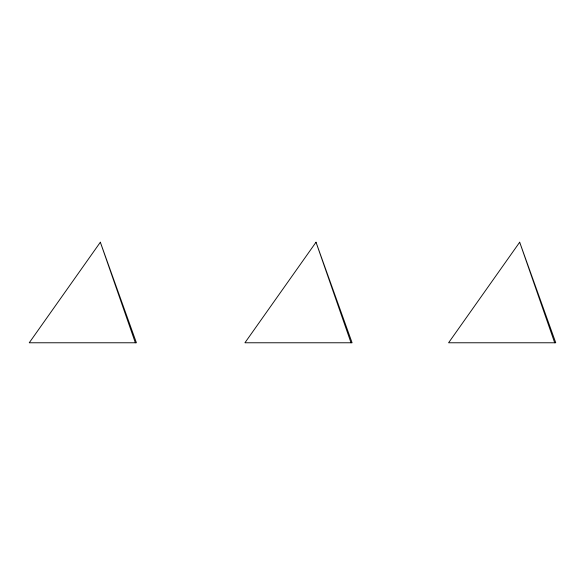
<?xml version="1.0" encoding="UTF-8"?>
<svg xmlns="http://www.w3.org/2000/svg" width="585" height="585" viewBox="0 0 585 585"><rect width="100%" height="100%" fill="white"/><g stroke="black" fill="none" stroke-linecap="round" stroke-linejoin="round"><path stroke-width="0.88" d="M100.342 242.227L29.25 342.773L136.407 342.773L100.342 242.227L135.369 342.773M316.017 242.227L244.925 342.773L352.082 342.773L316.017 242.227L351.037 342.773M519.685 242.227L448.593 342.773L555.75 342.773L519.685 242.227L554.704 342.773"/></g></svg>
